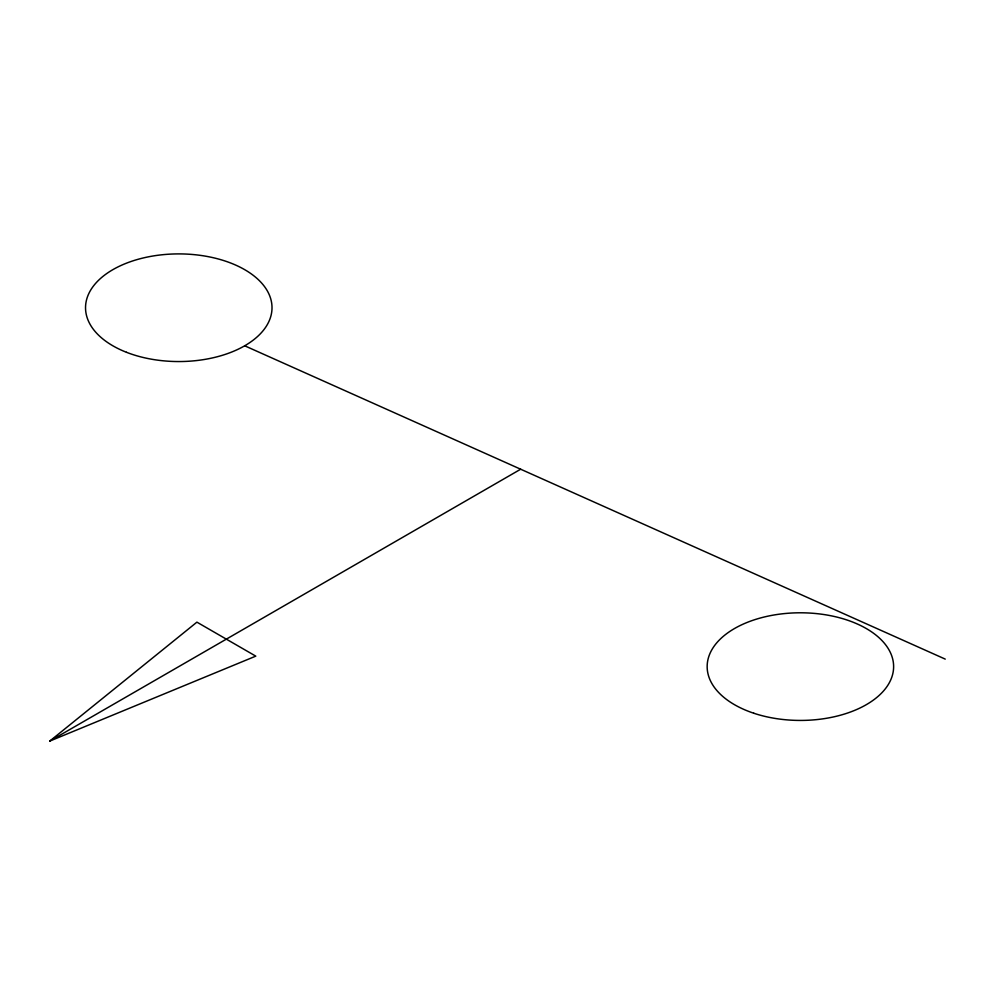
<?xml version="1.0" encoding="UTF-8"?>
<svg xmlns="http://www.w3.org/2000/svg" width="995" height="995" viewBox="0 0 995 995"><rect width="100%" height="100%" fill="white"/><g stroke="black" fill="none" stroke-linecap="round" stroke-linejoin="round"><path stroke-width="1.49" d="M49.75 741.101L196.91 622.149L255.777 656.14L49.75 741.101L520.671 469.217M244.695 345.787L945.25 659.113M753.775 713.228A93.244 53.829 0 0 0 893.622 666.613A93.244 53.829 0 0 0 753.775 619.997A93.244 53.829 0 0 0 753.775 713.228M126.514 352.305A93.244 53.829 0 0 0 271.772 311.572A93.244 53.829 0 0 0 138.031 259.309A93.244 53.829 0 0 0 126.514 352.305"/></g></svg>
